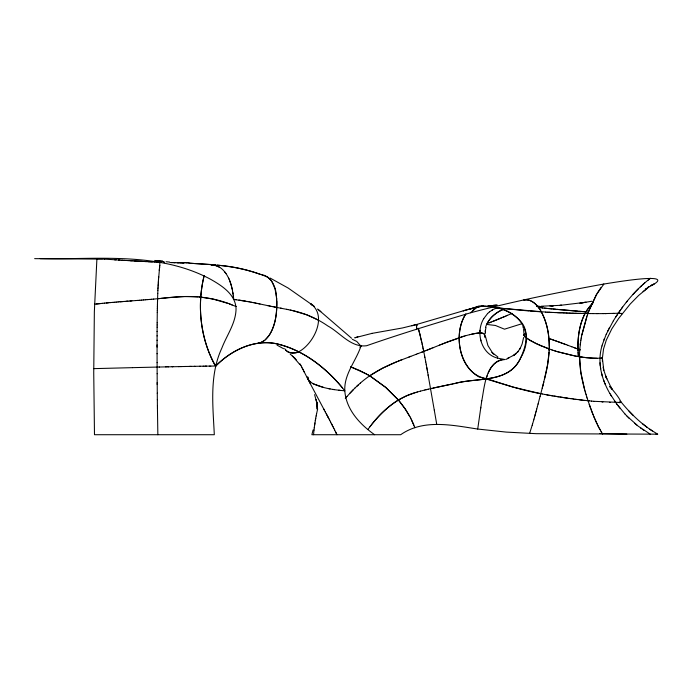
<?xml version="1.0" encoding="UTF-8"?>
<svg xmlns="http://www.w3.org/2000/svg" width="693" height="693" viewBox="0 0 693 693"><rect width="100%" height="100%" fill="white"/><g stroke="black" fill="none" stroke-linecap="round" stroke-linejoin="round"><path stroke-width="1.04" d="M40.237 258.645C97.254 259.762 158.299 251.238 210.655 279.305C221.855 285.672 235.473 294.308 236.053 308.662C235.941 323.051 226.81 335.126 221.838 348.12C209.199 375.268 212.968 405.821 214.31 434.719L94.482 434.719L93.737 372.843L94.352 311.763L96.812 260.724L96.994 258.645L98.926 258.645M157.068 340.142L157.068 353.768M157.068 340.41L157.077 335.733M579.79 349.203C578.655 363.297 581.167 377.408 584.996 390.93M157.077 335.984L157.094 331.367M317.229 408.766L317.247 405.093L317.307 409.346L316.84 402.347L317.333 406.436L316.199 399.48L316.978 403.473L314.605 394.62M485.265 333.584L485.395 330.37L485.273 331.973M579.53 355.24L580.795 372.106L584.641 389.674M157.094 331.575L157.12 327.053M544.481 379.262C550.407 356.765 552.512 331.089 540.384 310.213M157.12 327.191L157.129 324.922M483.749 318.624C475.407 332.268 480.951 353.898 497.505 358.116M157.129 325.017L157.146 322.799M157.155 322.86L157.276 312.335M416.588 327.936L416.736 324.463L417.134 324.982L416.736 324.463L402.425 327.971L371.561 333.463M416.493 325.701L416.554 324.774M157.276 312.456L157.311 310.299M157.311 310.438L157.346 308.29M157.346 308.437L157.389 306.306M157.389 306.453L157.432 304.366M551.966 349.956L540.54 345.625L530.102 340.488L524.644 336.495L523.882 335.256L524.272 333.896M157.432 304.496L157.761 293.425M157.476 302.555L157.528 300.632M549.177 350.58L549.289 347.531M601.983 345.902C597.089 362.101 601.585 379.53 610.005 393.719M264.405 340.549C275.398 330.907 276.888 314.691 276.819 300.944M269.334 335.187C276.039 324.073 277.495 310.499 276.594 297.765M157.761 293.511L157.9 290.159M455.44 383.411C477.849 377.226 509.468 383.454 520.833 357.571C535.897 331.982 518.225 309.494 491.415 306.756M157.891 290.272L157.969 288.6M297.297 352.468C313.019 345.547 328.274 316.043 310.663 303.716L314.336 306.393M453.681 383.74C476.308 377.07 508.246 384.061 520.408 358.402C525.632 347.41 529.85 332.545 521.283 322.072C513.929 313.331 502.815 308.246 491.623 306.791M157.961 288.721L158.039 287.093M158.039 287.214L158.117 285.637M158.108 285.741L158.195 284.225M603.109 367.229L603.811 370.331L602.373 358.186L601.862 357.848L602.382 358.246L603.534 349.003L606.306 340.107L611.78 328.924L618.606 318.52L630.162 304.08L638.669 295.417L647.886 287.864M158.186 284.321L158.273 282.857M158.264 282.943L158.351 281.531M479.972 331.618L480.058 330.258M158.351 281.609L159.633 266.961M158.428 280.31L158.515 279.062M549.09 352.096L547.539 364.934L543.633 382.675M158.602 277.841L158.688 276.672M579.79 349.185L580.838 340.358M313.548 434.719L313.99 430.041M307.822 377.061L307.909 378.976L309.095 381.419M307.805 377.105L308.48 380.162L312.404 383.376M159.243 270.435L159.823 265.445M313.99 430.102L314.267 427.685M652.416 430.977L649.748 429.21L657.657 434.173L536.235 433.679L506.185 432.085L477.72 429.045L481.774 400.797M580.223 344.75L580.405 343.295M314.258 427.772L314.908 422.981M159.823 265.454C158.576 260.542 164.206 260.741 164.631 262.742M314.561 425.424L316.138 415.913M523.605 337.517L522.124 344.023L520.157 348.466L517.558 352.105L518.087 351.498L513.305 355.63L515.081 354.366M485.377 330.665L485.984 327.425M480.509 408.931L480.76 407.293M523.847 334.719L524.203 333.974M481.774 400.805C484.624 386.27 485.698 361.088 504.825 359.52L497.496 358.116M580.821 340.419L581.072 338.92M315.289 420.625L315.696 418.269M581.055 339.007L581.323 337.5M581.297 337.604L581.583 336.096M581.557 336.218L586.728 316.952M316.129 415.965L316.614 413.565M581.834 334.84L587.127 315.8M316.606 413.591L317.68 408.87M313.045 430.032L311.876 434.719L400.684 434.719C423.345 418.745 452.408 425.207 477.72 429.045M543.823 381.921L542.931 385.429M543.494 383.238L542.576 386.798M542.221 388.175L542.818 385.862M538.054 404.088L540.098 396.24M540.081 396.309L542.48 387.17M537.378 406.644L538.097 403.932M536.711 409.173L537.421 406.488M536.373 410.429L536.746 409.026M536.035 411.677L536.408 410.291M535.698 412.933L536.07 411.555M535.732 412.811L534.675 416.649M535.048 415.315L535.386 414.067M534.701 416.562L534 419.048M533.653 420.279L533.982 419.109M602 345.902L602.408 344.412M533.636 420.339L532.579 423.951M532.215 425.164L532.57 423.977M532.215 425.181L529.582 433.446M602.425 344.412L606.202 334.295M204.149 275.693C196.864 305.388 200.095 339.535 215.748 366.025C231.895 349.618 255.951 338.158 279.175 344.412C305.708 351.334 328.04 369.638 344.819 390.809C346.041 409.511 360.014 424.437 374.618 434.719M204.201 275.528C196.734 304.591 200.459 337.335 214.206 363.972M465.531 314.336C452.685 334.598 459.32 374.073 486.2 378.595L487.196 375.675M587.11 315.861L589.241 310.04M485.464 327.477C488.158 318.841 495.538 312.378 503.811 309.191M585.204 313.496L587.933 313.531L588.366 312.352M603.889 340.012L604.435 338.565M588.773 311.252L596.82 293.927M589.639 309.026L596.275 294.889L603.846 284.026C606.973 283.706 684.97 269.655 647.756 287.482L648.986 286.755M488.219 373.094C490.947 366.354 496.734 358.87 504.816 359.52M606.219 334.295L613.348 320.842M607.51 331.514L608.185 330.137M486.616 324.558C489.847 317.567 496.101 312.3 503.17 309.442M608.878 328.777L609.589 327.434M592.013 303.82C578.898 317.619 576.81 338.496 578.464 356.644M519.473 349.618L520.504 347.877L520.157 348.466M586.356 310.992L592.073 303.768M597.297 293.122L601.039 287.482M483.74 318.624L487.647 313.479M484.831 336.989C486.382 330.483 474.887 333.636 471.353 334.286M613.357 320.842C623.241 304.747 635.36 289.795 650.424 278.283L648.102 280.102M484.814 337.032C486.226 330.119 473.908 333.905 470.183 334.554M615.774 316.996L616.597 315.731M619.126 311.98L620.859 309.52M621.734 308.298L622.626 307.086M368.044 429.288L370.036 426.611M465.913 313.851C453.378 332.909 458.558 365.384 479.019 376.931C499.948 382.813 520.642 390.246 542.221 393.953M268.728 336.027L265.15 339.942M369.975 426.689L371.032 425.32M616.432 315.861L617.376 314.657M370.954 425.424C382.553 410.438 397.756 397.28 416.398 392.281M626.273 302.321L627.208 301.152M371.942 424.168C379.452 414.847 388.132 406.263 398.406 400.008L404.452 407.805L409.918 416.623M618.563 402.399C627.988 405.751 601.368 377.261 612.335 389.466L610.706 386.711M620.893 402.027L619.889 401.204M583.74 357.397L593.026 358.246L602.382 358.212L602.416 361.33M345.296 398.414L346.916 396.526M481.808 306.202L476.489 307.623L470.781 312.725C435.88 323.146 400.978 333.74 366.623 345.729C350.935 347.834 340.289 332.744 327.737 325.901C316.484 318.078 303.621 312.742 290.194 310.066M471.249 312.188L470.781 312.725C514.648 301.083 559.216 292.195 603.846 284.026L603.274 284.684M346.855 396.604L353.378 389.579M633.03 294.352L635.057 292.169M350.034 393.061L355.067 387.915M636.087 291.095L638.175 288.981M210.733 366.077L215.748 366.025C232.051 349.428 256.488 337.985 279.885 344.586C304.955 351.325 326.204 368.304 342.585 387.993M472.678 310.663C476.498 305.726 482.856 305.83 488.418 306.644M355.033 387.95L360.317 383.116M154.123 261.963L160.326 262.214L162.335 261.278M487.647 313.479L489.492 311.85M640.306 286.919L641.389 285.906M356.756 386.313L358.515 384.702M642.48 284.901L644.698 282.943M360.299 383.134C372.375 372.418 387.11 365.367 402.07 359.641M592.567 303.335L593.121 302.884M643.052 291.597L647.487 288.184M515.367 354.123L516.051 353.595L514.362 354.903M489.483 311.85L493.537 309.312L497.929 307.605M264.544 340.445L260.62 342.714L258.394 342.74L259.866 342.983L263.799 340.991M367.585 374.584L369.707 375.823L382.241 368.373L396.994 361.659M514.059 355.093L508.238 358.056M645.313 288.99L646.526 288.227M491.458 310.473L492.48 309.866M399.324 399.463L406.722 395.755L415.393 392.584M471.716 308.731L478.898 306.202L486.737 306.566M359.771 347.098L361.322 346.249M651.507 285.351L654.053 284.026L650.45 285.637M472.08 308.515L477.875 306.367L483.853 306.124M620.815 402.079L619.499 402.347M505.838 316.051L507.579 315.306M507.38 315.393L512.075 313.375M506.046 315.965L502.702 317.385M504.495 316.623L489.587 322.678M501.325 317.966L493.044 321.344M431.375 348.406L433.636 347.496M439.336 345.209L441.614 344.291M433.038 347.739L440.038 344.923M398.466 361.062L416.363 354.236M429.521 349.151L430.691 348.683M442.333 344.005L447.245 342.065M431.869 348.215L426.949 350.173M441.19 344.464L443.875 343.39M428.04 349.74L429.149 349.298M444.594 343.104L464.717 335.975M425.866 350.597L427.191 350.069M424.878 350.979L426.03 350.528M469.404 309.347L474.35 307.415M447.921 341.796L462.266 336.703M424.792 351.013L418.061 353.595M507.224 358.454L509.398 357.605M421.82 352.165L423.735 351.429L422.574 345.902M491.181 322.072L487.82 323.345M409.017 356.99L410.784 356.323M416.216 354.288L418.2 353.543M522.444 323.562L504.495 329.184L495.426 325.476L487.222 324.48M357.9 336.807L354.764 337.812L372.063 333.368M298.163 352.243L299.038 351.983M416.718 324.463L464.102 310.577M416.328 392.307L417.411 391.978M462.976 336.477L463.86 336.226M417.351 391.995L420.512 391.112M464.908 335.923L465.557 335.741M471.093 308.645L463.201 310.819L472.132 308.402M411.876 325.797L416.736 324.463M465.731 335.689L469.412 334.728M420.504 391.121L424.844 390.012M602.312 358.298L601.16 358.29M424.818 390.012L428.213 389.197M425.952 389.735L427.079 389.466M469.464 334.728L470.079 334.572M428.187 389.206L432.06 388.314M431.886 388.349L452.442 383.983M433.298 388.028L450.719 384.329M297.28 352.477C293.312 353.482 288.323 353.378 285.559 349.913M505.942 359.329L507.077 359.087M451.94 384.087L454.175 383.653M296.405 352.668L292.186 353.006L288.47 352.148M591.909 301.23L579.911 303.188L585.983 302.183M584.727 302.391L559.788 305.405L561.607 305.266L541.268 306.228M497.236 305.041L492.931 305.544L496.275 305.093M492.931 305.544L493.884 305.422L490.549 305.795L494.811 305.405M489.596 305.994L493.884 305.422M94.56 304.184L100.494 303.543M96.492 303.967L102.46 303.335M487.231 306.15L491.476 305.708L488.158 305.994M102.33 303.352L104.435 303.144M161.183 298.38L166.242 297.886M160.239 298.475L153.586 299.099M167.55 297.756L157.58 298.726M104.288 303.162L108.368 302.772M166.961 297.817C188.903 295.01 211.625 296.353 232.207 304.963M106.246 302.971L110.334 302.598M168.321 297.687L184.633 296.569L197.964 296.795M110.17 302.607L112.292 302.425M151.594 299.272L153.655 299.09M149.61 299.445L151.689 299.263M112.136 302.434L114.258 302.252M114.111 302.269L116.216 302.087M147.626 299.61L149.723 299.437M116.078 302.105L118.174 301.931M145.651 299.774L147.748 299.601M143.676 299.939L145.773 299.766M118.053 301.94L124.047 301.464M120.028 301.776L127.954 301.16M141.701 300.095L143.797 299.93M139.735 300.251L141.822 300.086M137.768 300.407L139.839 300.242M135.802 300.554L137.864 300.398M126.005 301.308L135.88 300.545M129.929 301.005L131.887 300.857M603.179 313.608L618.771 313.253M617.732 313.253L618.269 313.219M551.498 305.951L553.36 305.873L549.913 306.02M618.554 402.399L593.866 401.308M613.106 313.453L613.851 313.427M622.037 313.617L621.171 313.617M93.728 368.641L132.51 367.654M132.484 367.654L159.407 367.021M159.251 367.03L166.233 366.874M165.696 366.892L168.468 366.831M167.845 366.84L172.886 366.736M172.124 366.753L179.322 366.606M178.465 366.623L181.41 366.562M492.446 306.652L491.259 306.67M492.567 306.652L490.757 306.678M180.544 366.58L185.49 366.484M184.641 366.502L195.019 366.32M189.423 366.415L191.337 366.38M194.378 366.328L200.234 366.233M199.783 366.242L203.482 366.181M203.162 366.19L209.416 366.095M205.033 366.155L206.54 366.138M209.329 366.095L210.785 366.077M605.206 313.591L606.184 313.582M597.028 358.333L586.746 357.753L575.744 356.098M603.205 313.608L597.73 313.617M34.65 258.645L104.66 259.121M98.917 258.645L102.581 258.654M596.578 313.608L597.799 313.617M596.647 313.617L592.991 313.591M626.853 434.121L599.67 433.532M536.737 306.202L542.758 306.704M590.497 313.565L593.052 313.591M590.54 313.565L587.933 313.531M536.884 306.202L542.87 306.722M656.02 434.113L657.657 434.173M585.239 313.496L578.101 313.349M579.547 313.383L580.985 313.409M576.645 313.314L578.239 313.349M573.7 313.236L575.346 313.279M575.173 313.271L576.793 313.314M572.219 313.193L573.891 313.236M609.424 402.347L610.135 402.364M570.737 313.149L572.418 313.193M171.751 262.604L175 262.708M170.123 262.552L172.115 262.612M173.813 262.664L180.622 262.881M569.248 313.097L570.945 313.149M177.217 262.777L178.915 262.829M179.903 262.864L184.035 263.002M566.268 313.002L567.991 313.063M567.758 313.054L569.473 313.106M181.54 262.916L183.186 262.976M564.778 312.95L566.502 313.011M563.296 312.889L565.02 312.959M488.383 306.644L487.274 306.601M561.815 312.838L563.53 312.898M160.326 262.214L156.185 262.049M560.55 312.786L555.907 312.595M562.04 312.846L557.38 312.656M189.137 263.193L212.266 264.605M482.285 306.211L489.812 306.618M189.856 263.227L215.54 264.917M154.392 261.971L147.981 261.677M489.665 306.601L485.013 306.28M554.435 312.526L556.098 312.604M152.399 261.885L143.919 261.469M552.971 312.456L554.608 312.534M551.507 312.387L553.127 312.465M146.405 261.599L133.862 260.923M551.645 312.396L548.587 312.24M550.164 312.318L547.132 312.162M142.394 261.391L129.877 260.689M545.677 312.084L547.21 312.171M545.737 312.084L497.297 307.926M132.354 260.837L127.893 260.577M125.918 260.455L128.344 260.603M123.943 260.334L126.343 260.481M121.977 260.213L124.35 260.36M118.382 259.996L122.358 260.239M549.289 346.136C549.142 334.338 546.976 322.297 541.328 311.833L530.24 311.088M114.423 259.745L120.019 260.092M104.556 259.121L116.112 259.849M602.009 401.966L602.927 402.027M618.762 313.253L622.357 313.574L621.075 313.427M588.392 312.006L556.895 309.39M619.23 313.288L620.062 313.349M579.305 311.348L585.871 311.833C579.521 323.614 577.477 337.335 577.988 350.58M529.071 310.992L495.677 307.735M578.135 311.261L553.309 309.035M232.207 289.18C230.258 278.803 223.423 264.276 211.122 265.133C227.763 265.09 244.759 268.919 260.533 274.445M166.077 261.746L169.56 262.049M593.875 401.316L591.588 401.1M555.717 309.269L544.196 308.116M199.237 296.899L212.647 298.995L228.127 303.456M591.597 401.1L583.792 400.268M312.352 383.333C322.427 388.227 333.757 389.873 344.819 390.809C343.901 374.177 355.994 361.148 360.94 346.145L356.765 341.45L352.339 339.293M547.868 308.489L549.696 308.68M550.207 308.731L552.052 308.913M546.482 308.35L542.35 307.926M540.488 307.735L542.706 307.961M587.214 398.302L588.002 400.727L589.223 400.857M538.626 307.536L540.8 307.761M217.126 265.072C231.739 266.649 246.387 269.118 260.187 274.315C270.833 275.519 275.909 286.339 276.412 296.032M154.738 260.464L162.621 261.313L164.345 262.404M155.327 260.525L162.483 261.287M338.669 390.237L340.176 390.402M232.536 290.8L233.758 299.393L248.596 301.706M233.758 299.393L236.304 299.697M583.852 400.277L579.461 399.757M582.441 400.112L577.997 399.575M494.066 307.536L495.945 307.761M494.291 307.562L490.878 307.138M491.016 307.155L492.645 307.363M576.524 399.393L578.118 399.592M575.034 399.203L576.654 399.411M573.544 399.012L575.181 399.22M572.046 398.804L573.709 399.029M570.547 398.605L572.219 398.83M569.04 398.397L570.729 398.631M582.926 357.285L576.697 356.28M569.23 398.423L559.987 397.054M567.723 398.206L553.984 396.084M238.912 300.06L245.755 301.186M558.688 396.855L549.532 395.313M332.848 389.405L334.277 389.639M552.685 395.868L546.586 394.785M548.198 395.079L545.122 394.508M247.02 301.412L250.026 301.983M280.483 308.142L281.696 308.376M545.218 394.525L542.255 393.962M273.016 306.704L287.794 309.554M575.831 356.115L573.821 355.726M276.81 307.449L274.298 306.964M249.783 301.931L251.464 302.261M251.178 302.2L252.902 302.546M574.887 355.933L559.32 352.217M252.564 302.477L254.331 302.832M540.774 393.676L513.279 387.17L486.2 378.595M286.547 309.303L291.519 310.351M253.959 302.754L255.76 303.118M271.717 306.445L273.267 306.756M328.707 388.626L330.067 388.903M255.353 303.04L257.19 303.413M270.409 306.176L272.028 306.505M256.748 303.326L258.602 303.707M269.083 305.899L270.772 306.254M258.142 303.612L260.014 304.002M267.741 305.622L269.49 305.985M263.591 275.485L267.94 277.269L271.188 280.422M572.972 355.552L556.505 351.394M259.529 303.898L268.191 305.717M292.645 310.611L306.765 314.813L318.26 320.097M323.475 387.396L313.253 383.809M558.463 351.966L554.651 350.823M213.842 264.752L219.612 267.307M555.647 351.134L552.823 350.242M551.923 349.939L552.875 350.26M548.839 338.496L549.818 338.816M548.787 338.479L553.811 340.185M550.718 339.12L556.86 341.259M554.669 340.488L561.971 343.122M549.246 349.029L535.836 343.494L526.533 338.175M350.641 366.84L359.346 370.348L368.711 375.234M350.953 366.944L366.701 374.081M580.474 349.956L576.204 348.397M557.683 341.554L564.007 343.867M577.07 348.718L577.919 349.029M229.331 303.898L236.287 306.592M562.742 343.399L565.012 344.239M576.29 348.432L574.419 347.739M564.76 344.144L566.016 344.612M573.501 347.401L575.441 348.12M567.749 345.253L571.846 346.786M565.765 344.516L568.009 345.348M571.63 346.699L573.683 347.462M311.763 304.937L313.123 305.544L288.175 288.054L270.079 278.032M261.711 274.913L262.855 275.39M277.07 345.149L283.602 348.726M497.869 356.973L491.987 352.399L493.754 354.236M650.424 434.277L638.123 426.117L627 416.146M369.707 375.823L385.507 387.214L398.406 400.008L385.914 387.569L370.712 376.438M287.812 351.819L285.551 349.887M642.913 429.617L644.144 430.448M620.902 401.758C629.296 412.144 638.868 421.656 649.861 429.279M640.497 427.902L641.701 428.768M351.585 338.253L318.156 309.459M642.437 423.692L647.262 427.434M636.954 425.19L634.649 423.293M526.134 337.872L525.129 336.997M317.602 309L320.868 311.72M310.109 381.86L307.423 378.179M290.116 354.002L294.672 358.16L292.394 356.072M628.057 417.212L629.123 418.269M293.434 357.025L299.896 364.622M628.941 411.036L633.324 415.54M627 416.146L624.947 413.972M524.904 336.789L523.83 334.918M624.939 413.972L616.423 403.569L610.013 393.719M295.59 359.182L294.438 357.909L296.474 360.161M492.714 353.17L487.907 345.547L485.542 336.694M399.159 400.892L405.777 409.754L410.845 418.373M224.558 271.699L226.005 273.588M620.062 408.307L618.217 405.959M214.969 365.038L215.748 366.025M616.432 403.569L617.316 404.773M614.726 401.16L615.566 402.364M539.873 309.407C536.477 304.106 530.63 298.553 523.795 300.017C530.977 298.518 536.962 304.574 540.367 310.187M271.777 281.245L275.078 288.981L276.715 299.168M284.676 348.614L285.092 349.289M602.633 434.104L598.076 426.013L593.399 415.635M610.75 394.984L611.512 396.24M601.065 431.54L601.585 432.406M540.852 310.992L541.328 311.833M610.793 386.859L605.578 375.927L606.765 378.872L603.785 370.218M600.043 429.747L599.047 427.893M324.272 410.013L310.031 383.22M323.449 408.472L325.294 411.937M325.182 411.711L327.85 416.753M300.008 363.825L300.901 365.506M326.204 413.652L329.738 420.374M300.762 365.246L301.637 366.918M327.997 417.039L328.872 418.711M410.447 417.61L414.899 427.746L414.605 426.923M329.582 420.071L330.596 422.02M301.507 366.666L303.101 369.741M309.078 381.393L310.057 383.264M302.252 368.096L304.47 372.401M330.44 421.716L332.268 425.277M331.289 423.362L333.09 426.879M306.67 376.715L308.142 379.573M303.829 371.153L306.704 376.784M598.544 426.94L597.574 425M332.952 426.619L333.887 428.482M333.775 428.248L334.684 430.058M334.589 429.868L336.963 434.719L335.386 431.488M411.321 419.326L413.964 425.242M597.089 424.012L595.209 419.915M228.534 277.98L229.097 279.21M594.793 418.953L591.242 410.057M604.807 383.168L605.379 384.528M593.009 414.657L588.002 400.727M603.733 380.396L604.261 381.791M229.634 280.509L231.462 286.105M590.86 409.035L589.206 404.348M586.832 397.072L587.222 398.319M586.841 397.106L586.061 394.594M522.903 326.672L523.31 328.014M584.953 390.791L586.087 394.663M585.316 392.073L585.689 393.338M602.338 376.143L601.559 373.241M419.698 333.567L418.26 328.239L420.261 335.81M419.767 333.818L420.651 337.43M420.33 336.096L421.604 341.528M480.656 339.596L480.951 340.869M420.946 338.678L421.162 339.596M421.266 340.038L421.829 342.533M231.852 287.647L232.536 290.783M421.69 341.9L422.297 344.62M422.124 343.849L422.765 346.812M423.033 348.042L423.258 349.151M423.492 350.277L424.662 356.115M424.653 356.081L424.887 357.285M424.887 357.259L425.779 361.98M425.762 361.902L426.212 364.345M426.186 364.197L426.429 365.523M426.403 365.35L426.862 367.879M427.027 368.797L427.278 370.235M426.819 367.645L427.07 369.057M427.226 369.949L427.694 372.565M428.101 374.896L428.508 377.209M434.277 410.117L428.456 376.905M427.642 372.262L428.257 375.745M434.277 410.1L436.737 424.307M232.839 292.429L233.108 294.109M523.57 329.123L523.925 333.307M600.441 367.316L600.658 368.815M233.35 295.842L233.567 297.6M578.456 356.523L578.075 352.096M600.251 365.809L600.017 362.777M416.692 329.184L416.588 327.919M416.562 327.546L416.519 326.845M157.857 434.719L157.432 407.986M157.337 399.549L157.406 405.994M157.406 405.89L157.432 408.082M157.276 393.165L157.337 399.688M157.198 382.519L157.276 393.312M157.146 373.683L157.207 384.572M157.094 362.578L157.146 373.744M157.068 353.569L157.094 362.656M157.06 344.863L157.06 347.089M186.703 262.734L183.047 262.604L189.094 262.829L186.703 262.734"/></g></svg>
